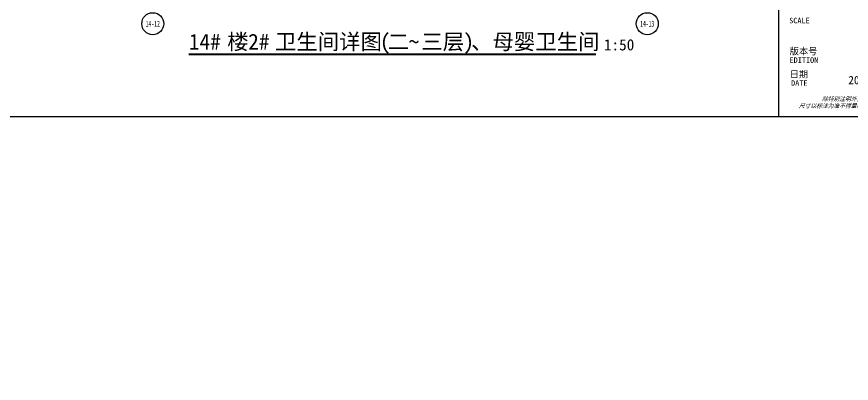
# Model space of a CAD drawing. Extents: x -26219 to 315419, y -160410 to -120810.
# Drawn here: x 255749 to 270939, y -160410 to -153743 of the extents above; entities that cross this region are included whole.
import ezdxf
from ezdxf.enums import TextEntityAlignment as Align
from ezdxf.xclip import XClip

# ---------------------------------------------------------------- set-up
doc = ezdxf.new("R2010")
doc.units = 0
doc.header["$LTSCALE"] = 1000
doc.header["$MEASUREMENT"] = 0
doc.header["$XCLIPFRAME"] = 0
doc.linetypes.add('104-14# 核心筒$2$DOTE', pattern=[2.42, 2, -0.2, 0.02, -0.2])
for name, color, linetype in [('104-14# 核心筒$2$01-标注_轴线坐标', 132, 'Continuous'), ('104-14# 核心筒$2$A_AXIS-轴线', 36, '104-14# 核心筒$2$DOTE'), ('104-14# 核心筒$2$AXIS_TEXT', 7, 'Continuous'), ('DIM_SYMB', 3, 'Continuous'), ('建-标注-文本', 254, 'Continuous')]:
    doc.layers.add(name, color=color, linetype=linetype)
doc.styles.add('104-14# 核心筒$3$_TCH_AXIS', font='STXIHEI_0.TTF', dxfattribs={"width": 0.75})
doc.styles.get("Standard").update_dxf_attribs({"font": 'STXIHEI_0.TTF'})
doc.styles.add('图签信息$0$华文细黑', font='STXIHEI_0.TTF', dxfattribs={"height": 10})

# ---------------------------------------------------------------- blocks, each defined once
blk = doc.blocks.new('104-14# 核心筒')
at = {"layer": '104-14# 核心筒$2$A_AXIS-轴线'}
for p, q in [((95400, 139633.6), (95400, 80554.9)), ((104400, 139633.6), (104400, 80554.9))]:
    blk.add_line(p, q, dxfattribs=at)
blk = doc.blocks.new('图框-A1')
for points, const_width in [([(0, 0), (841, 0), (841, 594), (0, 594)], 0.05), ([(766, 584), (25, 584), (25, 10), (766, 10)], 0.5)]:
    blk.add_lwpolyline(points, close=True, dxfattribs=dict(const_width=const_width))
blk = doc.blocks.new('图签信息')
at = {"const_width": 0.5}
blk.add_lwpolyline([(-65, 0), (0, 0), (0, 500.5), (-65, 500.5)], close=True, dxfattribs=at)
at = {"const_width": 0.05}
for points in [[(-62.5, 98.5), (-2.5, 98.5), (-2.5, 10), (-62.5, 10), (-62.5, 98.5)], [(-62.5, 26), (-2.5, 26)], [(-62.5, 18), (-2.5, 18)]]:
    blk.add_lwpolyline(points, dxfattribs=at)
at = {"style": '图签信息$0$华文细黑'}
for s, height, p in [('SCALE', 2, (-61.19, 36)), ('版本号', 2.4, (-61, 25.03)), ('EDITION', 2, (-61.06, 21.61)), ('日期', 2.4, (-61, 16.68)), ('DATE', 2, (-60.5, 13.26))]:
    blk.add_text(s, height=height, dxfattribs=at).set_placement(p, align=Align.TOP_LEFT)
at = {"color": 4, "style": '图签信息$0$华文细黑'}
blk.add_text('2019.03', height=3, dxfattribs=at).set_placement((-32.53, 11.84), align=Align.CENTER)
at = {"style": '图签信息$0$华文细黑', "oblique": 20}
for s, p in [('除特别注明外，所有尺寸是以毫米制', (-32.5, 6.5)), ('尺寸以标注为准不得量取，所有尺寸需在现场校核准确', (-32.5, 4))]:
    blk.add_text(s, height=1.5, dxfattribs=at).set_placement(p, align=Align.MIDDLE_CENTER)
blk = doc.blocks.new('图签-A1')
at = {"color": 2}
blk.add_blockref('图签信息', (0, 0), dxfattribs=at)

msp = doc.modelspace()

# ---------------------------------------------------------------- linework, layer by layer
at = {"layer": '104-14# 核心筒$2$01-标注_轴线坐标'}
for centre in [(258225.3, -153869.9), (267225.3, -153869.9)]:
    msp.add_circle(centre, 200, dxfattribs=at)
at = {"layer": 'DIM_SYMB', "const_width": 35}
msp.add_lwpolyline([(258881.4, -154425.2), (266295.3, -154425.2)], dxfattribs=at)

# ---------------------------------------------------------------- block references
at = {"xscale": 50, "yscale": 50, "zscale": 50}
for name, p in [('图框-A1', (231317.6, -156062.5)), ('图签-A1', (272867.6, -155562.5))]:
    msp.add_blockref(name, p, dxfattribs=at)
ref = msp.add_blockref('104-14# 核心筒', (162825.3, -253650))
XClip(ref).set_block_clipping_path([(94442.2879467641, 101022.6274729816), (105150.0000113929, 111550)])

# ---------------------------------------------------------------- texts
at = {"layer": '104-14# 核心筒$2$AXIS_TEXT', "style": '104-14# 核心筒$3$_TCH_AXIS'}
for s, height, width, p, p2 in [('14-12', 107.12, 0.944043, (258095.9, -153923.5), (258354.6, -153923.5)), ('14-13', 109.42, 0.920728, (267096.4, -153924.6), (267354.2, -153924.6))]:
    msp.add_text(s, height=height, dxfattribs=dict(at, width=width)).set_placement(p, p2, align=Align.FIT)
at = {"layer": '建-标注-文本'}
for s, height, p in [('楼', 285.4, (259579.9, -154339.5)), ('卫生间详图', 285.43, (260448.8, -154339.5)), ('(', 285.4, (262359.2, -154339.5)), ('三层', 285.43, (263113.9, -154339.5)), (')', 285.4, (263878.1, -154339.5)), ('、母婴卫生间', 285.43, (264019.1, -154339.5)), ('14#', 285.43, (258881.4, -154339.5)), ('2#', 285.43, (259962, -154339.5)), ('二', 285.4, (262500.2, -154339.5)), ('~', 285.4, (262882.3, -154339.5)), ('1:50', 203.88, (266435.3, -154355.5))]:
    msp.add_text(s, height=height, dxfattribs=at).set_placement(p)

doc.saveas('drawing.dxf')
